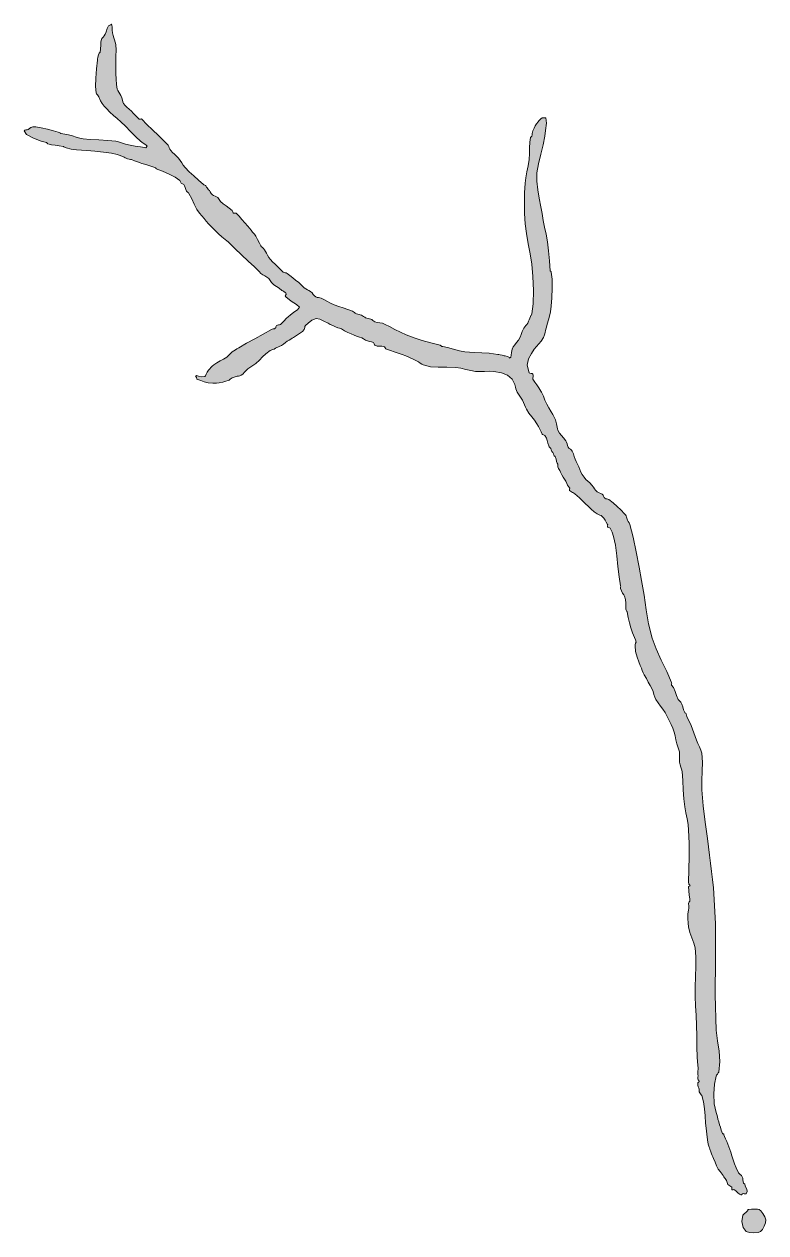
# Model space of a CAD drawing. Header units: inches. Extents: x -493 to 820, y -401 to 913.
# Drawn here: x 176.1 to 236.1, y -32.8 to 65.1 of the extents above; entities that cross this region are included whole.
import ezdxf

# ---------------------------------------------------------------- set-up
doc = ezdxf.new("R2010")
doc.units = ezdxf.units.IN
doc.header["$MEASUREMENT"] = 0
doc.layers.add('Layer 1', color=7, linetype='Continuous')

msp = doc.modelspace()

# ---------------------------------------------------------------- hatches: boundary and pattern name
at = {"layer": 'Layer 1', "true_color": 0xffffff}
for points in [[(183.096, 65.016), (183.122, 65.037), (183.154, 65.073), (183.183, 65.081), (183.202, 65.016), (183.218, 64.817), (183.236, 64.608), (183.265, 64.391), (183.308, 64.168), (183.362, 63.981), (183.424, 63.805), (183.481, 63.625), (183.52, 63.428), (183.544, 62.98), (183.535, 62.5), (183.518, 62.007), (183.52, 61.521), (183.532, 61.078), (183.544, 60.621), (183.57, 60.19), (183.625, 59.827), (183.678, 59.7), (183.761, 59.578), (183.856, 59.448), (183.943, 59.298), (184.011, 59.115), (184.061, 58.936), (184.104, 58.778), (184.154, 58.662), (184.278, 58.501), (184.425, 58.353), (184.594, 58.2), (184.79, 58.027), (184.942, 57.879), (185.099, 57.715), (185.26, 57.548), (185.425, 57.393), (185.469, 57.385), (185.533, 57.395), (185.596, 57.403), (185.637, 57.393), (186.031, 56.961), (186.495, 56.512), (186.979, 56.052), (187.437, 55.592), (187.513, 55.518), (187.594, 55.442), (187.676, 55.363), (187.754, 55.274), (187.811, 55.178), (187.854, 55.066), (187.901, 54.953), (187.966, 54.851), (188.12, 54.691), (188.284, 54.54), (188.448, 54.385), (188.602, 54.216), (188.733, 54.036), (188.857, 53.846), (188.986, 53.655), (189.131, 53.475), (189.471, 53.127), (189.843, 52.786), (190.23, 52.444), (190.613, 52.098), (190.655, 52.075), (190.724, 52.045), (190.791, 52.015), (190.825, 51.992), (190.874, 51.887), (190.916, 51.812), (190.965, 51.748), (191.037, 51.675), (191.098, 51.597), (191.17, 51.488), (191.254, 51.366), (191.354, 51.251), (191.441, 51.196), (191.556, 51.15), (191.676, 51.102), (191.778, 51.039), (191.836, 50.968), (191.884, 50.88), (191.932, 50.793), (191.99, 50.722), (192.228, 50.529), (192.458, 50.357), (192.692, 50.182), (192.943, 49.98), (192.968, 49.938), (192.997, 49.869), (193.024, 49.804), (193.049, 49.769), (193.096, 49.764), (193.158, 49.773), (193.218, 49.779), (193.26, 49.769), (193.501, 49.535), (193.738, 49.27), (193.975, 48.989), (194.213, 48.71), (194.349, 48.548), (194.474, 48.39), (194.601, 48.233), (194.743, 48.074), (194.858, 47.902), (194.999, 47.636), (195.144, 47.351), (195.272, 47.121), (195.323, 47.058), (195.379, 47.008), (195.434, 46.963), (195.484, 46.91), (195.561, 46.798), (195.638, 46.67), (195.717, 46.529), (195.801, 46.381), (195.92, 46.187), (196.046, 46.017), (196.208, 45.844), (196.437, 45.64), (196.597, 45.485), (196.746, 45.321), (196.899, 45.156), (197.072, 45.004), (197.144, 44.97), (197.226, 44.953), (197.311, 44.936), (197.39, 44.898), (197.618, 44.729), (197.844, 44.549), (198.082, 44.359), (198.343, 44.157), (198.451, 44.06), (198.551, 43.95), (198.652, 43.838), (198.766, 43.733), (198.897, 43.646), (199.029, 43.577), (199.163, 43.507), (199.295, 43.416), (199.409, 43.308), (199.51, 43.19), (199.61, 43.081), (199.719, 42.992), (199.822, 42.951), (199.926, 42.936), (200.033, 42.922), (200.143, 42.887), (200.355, 42.777), (200.62, 42.637), (200.911, 42.488), (201.201, 42.357), (201.568, 42.219), (201.937, 42.094), (202.308, 41.968), (202.684, 41.827), (202.758, 41.784), (202.833, 41.725), (202.913, 41.664), (203.001, 41.616), (203.112, 41.582), (203.211, 41.564), (203.312, 41.546), (203.425, 41.51), (203.497, 41.468), (203.588, 41.402), (203.677, 41.338), (203.743, 41.298), (203.853, 41.264), (203.952, 41.245), (204.052, 41.227), (204.166, 41.192), (204.237, 41.15), (204.329, 41.084), (204.42, 41.019), (204.484, 40.98), (204.68, 40.931), (204.889, 40.898), (205.106, 40.854), (205.331, 40.769), (205.688, 40.581), (206.113, 40.358), (206.571, 40.129), (207.025, 39.922), (207.671, 39.677), (208.333, 39.471), (209.028, 39.278), (209.778, 39.074), (209.817, 39.053), (209.859, 39.019), (209.914, 38.986), (209.989, 38.969), (210.384, 38.9), (210.854, 38.77), (211.342, 38.633), (211.79, 38.545), (212.538, 38.489), (213.161, 38.472), (213.76, 38.438), (214.437, 38.334), (214.521, 38.316), (214.65, 38.291), (214.805, 38.261), (214.966, 38.228), (215.052, 38.206), (215.238, 38.152), (215.395, 38.083), (215.39, 38.016), (215.494, 38.116), (215.534, 38.273), (215.555, 38.487), (215.601, 38.757), (215.686, 38.953), (215.816, 39.117), (215.971, 39.286), (216.131, 39.498), (216.246, 39.724), (216.326, 39.946), (216.414, 40.184), (216.554, 40.451), (216.632, 40.56), (216.72, 40.664), (216.803, 40.769), (216.872, 40.875), (216.937, 41.014), (216.989, 41.147), (217.035, 41.277), (217.083, 41.404), (217.106, 41.446), (217.134, 41.491), (217.164, 41.546), (217.189, 41.616), (217.306, 42.443), (217.327, 43.523), (217.279, 44.656), (217.189, 45.64), (217.062, 46.471), (216.905, 47.303), (216.758, 48.124), (216.66, 48.922), (216.615, 49.753), (216.602, 50.592), (216.618, 51.417), (216.66, 52.204), (216.716, 52.646), (216.804, 53.119), (216.9, 53.609), (216.978, 54.109), (217.012, 54.593), (217.021, 55.073), (217.035, 55.521), (217.083, 55.91), (217.098, 55.917), (217.131, 55.939), (217.167, 55.975), (217.189, 56.016), (217.215, 56.129), (217.234, 56.228), (217.258, 56.327), (217.295, 56.439), (217.38, 56.652), (217.472, 56.846), (217.582, 57.021), (217.719, 57.181), (217.779, 57.245), (217.855, 57.329), (217.943, 57.418), (218.037, 57.498), (218.323, 57.507), (218.378, 57.067), (218.315, 56.473), (218.248, 56.016), (218.122, 55.32), (217.925, 54.557), (217.731, 53.781), (217.613, 53.051), (217.605, 52.358), (217.675, 51.676), (217.794, 50.991), (217.931, 50.298), (218.026, 49.753), (218.117, 49.191), (218.221, 48.628), (218.354, 48.074), (218.478, 47.46), (218.562, 46.714), (218.622, 45.907), (218.672, 45.109), (218.687, 45.113), (218.721, 45.083), (218.757, 45.039), (218.778, 45.004), (218.849, 44.434), (218.857, 43.699), (218.826, 42.929), (218.778, 42.251), (218.708, 41.793), (218.593, 41.314), (218.464, 40.854), (218.354, 40.451), (218.317, 40.28), (218.28, 40.101), (218.227, 39.911), (218.143, 39.71), (217.961, 39.419), (217.763, 39.181), (217.57, 38.969), (217.401, 38.757), (217.167, 38.415), (216.938, 37.977), (216.835, 37.453), (216.978, 36.852), (217.04, 36.805), (217.137, 36.789), (217.234, 36.777), (217.295, 36.745), (217.314, 36.65), (217.298, 36.535), (217.28, 36.418), (217.295, 36.322), (217.441, 36.089), (217.608, 35.858), (217.778, 35.622), (217.931, 35.369), (217.985, 35.274), (218.044, 35.179), (218.099, 35.071), (218.143, 34.945), (218.252, 34.623), (218.406, 34.309), (218.586, 33.994), (218.778, 33.675), (218.905, 33.459), (219.012, 33.263), (219.106, 33.033), (219.201, 32.722), (219.228, 32.589), (219.248, 32.444), (219.272, 32.307), (219.307, 32.192), (219.439, 31.964), (219.599, 31.764), (219.772, 31.566), (219.942, 31.346), (220.004, 31.224), (220.05, 31.085), (220.095, 30.944), (220.154, 30.816), (220.23, 30.726), (220.321, 30.651), (220.407, 30.58), (220.472, 30.498), (220.563, 30.29), (220.641, 30.07), (220.713, 29.853), (220.79, 29.651), (220.842, 29.541), (220.895, 29.443), (220.948, 29.343), (221.001, 29.228), (221.087, 29.018), (221.179, 28.809), (221.288, 28.598), (221.425, 28.381), (221.57, 28.207), (221.723, 28.066), (221.886, 27.923), (222.06, 27.745), (222.193, 27.581), (222.279, 27.458), (222.362, 27.346), (222.483, 27.216), (222.553, 27.175), (222.662, 27.13), (222.788, 27.074), (222.907, 27.004), (222.965, 26.936), (223.013, 26.844), (223.061, 26.753), (223.119, 26.687), (223.198, 26.649), (223.281, 26.633), (223.362, 26.616), (223.437, 26.581), (223.782, 26.307), (224.099, 26.027), (224.402, 25.733), (224.707, 25.416), (224.782, 25.331), (224.834, 25.252), (224.875, 25.149), (224.919, 24.992), (224.955, 24.907), (225.012, 24.812), (225.075, 24.702), (225.13, 24.569), (225.401, 23.54), (225.652, 22.338), (225.88, 21.112), (226.083, 20.016), (226.285, 18.821), (226.456, 17.659), (226.652, 16.512), (226.931, 15.357), (227.256, 14.479), (227.681, 13.575), (228.127, 12.664), (228.519, 11.758), (228.521, 11.712), (228.513, 11.646), (228.509, 11.584), (228.519, 11.546), (228.66, 11.347), (228.791, 11.041), (228.917, 10.696), (229.048, 10.381), (229.091, 10.325), (229.153, 10.271), (229.215, 10.219), (229.26, 10.169), (229.342, 9.996), (229.412, 9.787), (229.486, 9.558), (229.578, 9.322), (229.599, 9.302), (229.629, 9.288), (229.66, 9.266), (229.684, 9.216), (229.759, 8.994), (229.864, 8.77), (229.985, 8.529), (230.107, 8.264), (230.215, 7.982), (230.317, 7.689), (230.42, 7.394), (230.53, 7.099), (230.652, 6.821), (230.779, 6.55), (230.888, 6.288), (230.954, 6.04), (231.009, 5.32), (230.992, 4.57), (230.956, 3.814), (230.954, 3.075), (231.059, 1.769), (231.226, 0.458), (231.417, -0.867), (231.589, -2.219), (231.667, -2.876), (231.752, -3.539), (231.834, -4.204), (231.907, -4.866), (232.066, -7.76), (232.065, -10.652), (232.039, -13.537), (232.119, -16.407), (232.223, -17.252), (232.361, -18.091), (232.431, -18.936), (232.331, -19.795), (232.292, -19.863), (232.223, -19.96), (232.153, -20.055), (232.119, -20.113), (232.001, -20.773), (231.932, -21.563), (231.956, -22.37), (232.119, -23.077), (232.17, -23.229), (232.218, -23.409), (232.27, -23.607), (232.331, -23.818), (232.402, -24.055), (232.463, -24.266), (232.538, -24.49), (232.648, -24.771), (232.672, -24.792), (232.706, -24.8), (232.738, -24.819), (232.754, -24.877), (232.793, -25.009), (232.881, -25.199), (232.985, -25.414), (233.072, -25.619), (233.157, -25.854), (233.232, -26.06), (233.306, -26.283), (233.389, -26.571), (233.487, -26.902), (233.598, -27.218), (233.738, -27.555), (233.918, -27.948), (233.98, -28.021), (234.074, -28.097), (234.169, -28.177), (234.236, -28.266), (234.273, -28.389), (234.29, -28.521), (234.306, -28.658), (234.342, -28.795), (234.365, -28.814), (234.399, -28.823), (234.432, -28.844), (234.448, -28.901), (234.504, -29.085), (234.596, -29.271), (234.641, -29.459), (234.554, -29.643), (234.493, -29.658), (234.401, -29.649), (234.306, -29.638), (234.236, -29.643), (234.218, -29.67), (234.211, -29.709), (234.19, -29.742), (234.13, -29.748), (234.005, -29.691), (233.871, -29.58), (233.733, -29.447), (233.601, -29.324), (233.556, -29.315), (233.494, -29.325), (233.432, -29.335), (233.389, -29.324), (233.379, -29.281), (233.389, -29.219), (233.399, -29.156), (233.389, -29.112), (233.316, -29.059), (233.225, -29.01), (233.136, -28.959), (233.072, -28.901), (233.034, -28.822), (233.016, -28.74), (232.999, -28.658), (232.966, -28.583), (232.913, -28.502), (232.863, -28.424), (232.811, -28.346), (232.754, -28.266), (232.684, -28.166), (232.615, -28.064), (232.537, -27.957), (232.437, -27.842), (232.291, -27.644), (232.163, -27.393), (232.039, -27.102), (231.907, -26.783), (231.849, -26.658), (231.796, -26.55), (231.746, -26.426), (231.695, -26.254), (231.674, -26.184), (231.646, -26.111), (231.617, -26.03), (231.589, -25.937), (231.568, -25.866), (231.541, -25.794), (231.511, -25.713), (231.483, -25.619), (231.422, -25.284), (231.362, -24.827), (231.311, -24.342), (231.271, -23.925), (231.229, -23.348), (231.182, -22.768), (231.1, -22.209), (230.954, -21.701), (230.91, -21.626), (230.849, -21.554), (230.788, -21.476), (230.742, -21.384), (230.736, -21.332), (230.741, -21.278), (230.747, -21.224), (230.742, -21.172), (230.71, -21.087), (230.669, -20.988), (230.639, -20.85), (230.636, -20.643), (230.656, -20.636), (230.696, -20.621), (230.734, -20.592), (230.742, -20.536), (230.714, -20.483), (230.669, -20.416), (230.633, -20.329), (230.636, -20.219), (230.659, -20.111), (230.659, -20.06), (230.647, -20.008), (230.636, -19.901), (230.633, -19.851), (230.63, -19.794), (230.63, -19.738), (230.636, -19.689), (230.669, -19.576), (230.678, -19.526), (230.667, -19.453), (230.636, -19.266), (230.577, -18.575), (230.558, -17.761), (230.551, -16.878), (230.53, -15.983), (230.496, -15.215), (230.461, -14.438), (230.435, -13.667), (230.425, -12.913), (230.444, -12.062), (230.475, -11.24), (230.481, -10.461), (230.425, -9.736), (230.322, -9.348), (230.16, -8.934), (229.999, -8.498), (229.895, -8.042), (229.861, -7.732), (229.836, -7.365), (229.841, -6.992), (229.895, -6.666), (229.921, -6.555), (229.917, -6.481), (229.902, -6.367), (229.895, -6.137), (229.912, -6.053), (229.948, -5.994), (229.984, -5.955), (230.001, -5.925), (229.984, -5.771), (229.944, -5.467), (229.906, -5.101), (229.895, -4.76), (229.921, -4.762), (229.973, -4.737), (230.013, -4.697), (230.001, -4.654), (229.955, -4.615), (229.922, -4.574), (229.902, -4.52), (229.895, -4.442), (229.903, -3.386), (229.926, -2.326), (229.934, -1.265), (229.895, -0.207), (229.848, 0.246), (229.773, 0.711), (229.68, 1.192), (229.578, 1.698), (229.493, 2.345), (229.453, 3.073), (229.421, 3.829), (229.366, 4.558), (229.327, 4.736), (229.265, 4.916), (229.2, 5.102), (229.154, 5.299), (229.144, 5.508), (229.156, 5.728), (229.167, 5.944), (229.154, 6.146), (229.113, 6.297), (229.054, 6.457), (228.991, 6.62), (228.942, 6.781), (228.871, 7.121), (228.809, 7.44), (228.734, 7.748), (228.625, 8.052), (228.48, 8.368), (228.326, 8.689), (228.162, 9.01), (227.989, 9.322), (227.81, 9.593), (227.613, 9.849), (227.419, 10.105), (227.248, 10.381), (227.158, 10.584), (227.083, 10.801), (227.012, 11.02), (226.931, 11.228), (226.783, 11.528), (226.632, 11.797), (226.472, 12.071), (226.295, 12.393), (226.217, 12.552), (226.143, 12.719), (226.066, 12.908), (225.978, 13.134), (225.859, 13.428), (225.717, 13.816), (225.6, 14.261), (225.554, 14.722), (225.57, 14.82), (225.604, 14.936), (225.64, 15.023), (225.66, 15.04), (225.604, 15.216), (225.517, 15.4), (225.423, 15.59), (225.342, 15.781), (225.217, 16.177), (225.108, 16.587), (225.01, 17.018), (224.919, 17.475), (224.9, 17.509), (224.865, 17.555), (224.831, 17.613), (224.813, 17.687), (224.809, 17.915), (224.803, 18.199), (224.775, 18.491), (224.707, 18.745), (224.642, 18.863), (224.554, 19.005), (224.463, 19.175), (224.389, 19.381), (224.384, 19.433), (224.389, 19.486), (224.394, 19.541), (224.389, 19.593), (224.263, 20.312), (224.176, 21.148), (224.09, 22.027), (223.966, 22.875), (223.899, 23.228), (223.818, 23.592), (223.705, 23.943), (223.542, 24.251), (223.5, 24.278), (223.432, 24.306), (223.366, 24.332), (223.331, 24.357), (223.325, 24.406), (223.333, 24.465), (223.341, 24.521), (223.331, 24.569), (223.228, 24.74), (223.125, 24.91), (223.019, 25.068), (222.907, 25.204), (222.808, 25.284), (222.711, 25.326), (222.607, 25.36), (222.483, 25.416), (222.253, 25.577), (222.017, 25.791), (221.776, 26.028), (221.531, 26.263), (221.306, 26.469), (221.074, 26.684), (220.832, 26.899), (220.578, 27.11), (220.5, 27.162), (220.414, 27.211), (220.33, 27.263), (220.26, 27.322), (220.251, 27.365), (220.261, 27.43), (220.271, 27.493), (220.26, 27.533), (220.168, 27.626), (220.102, 27.732), (220.035, 27.872), (219.942, 28.062), (219.844, 28.229), (219.732, 28.398), (219.62, 28.586), (219.519, 28.805), (219.465, 28.927), (219.417, 29.011), (219.366, 29.098), (219.307, 29.228), (219.305, 29.273), (219.312, 29.339), (219.317, 29.402), (219.307, 29.439), (219.249, 29.528), (219.211, 29.666), (219.169, 29.85), (219.095, 30.074), (219.072, 30.095), (219.038, 30.103), (219.006, 30.123), (218.989, 30.181), (218.959, 30.283), (218.898, 30.378), (218.83, 30.479), (218.778, 30.604), (218.73, 30.726), (218.671, 30.797), (218.613, 30.852), (218.566, 30.922), (218.491, 31.146), (218.443, 31.357), (218.377, 31.562), (218.248, 31.769), (218.206, 31.794), (218.138, 31.822), (218.071, 31.851), (218.037, 31.875), (217.951, 32.068), (217.855, 32.28), (217.744, 32.501), (217.613, 32.722), (217.414, 32.997), (217.193, 33.277), (216.97, 33.571), (216.766, 33.887), (216.683, 34.058), (216.61, 34.244), (216.536, 34.438), (216.448, 34.628), (216.347, 34.794), (216.233, 34.95), (216.121, 35.104), (216.025, 35.263), (215.959, 35.405), (215.916, 35.533), (215.875, 35.684), (215.813, 35.898), (215.597, 36.326), (215.243, 36.639), (214.751, 36.846), (214.119, 36.957), (213.745, 36.972), (213.363, 36.96), (212.989, 36.948), (212.637, 36.957), (212.252, 37.017), (211.852, 37.111), (211.447, 37.209), (211.048, 37.274), (210.31, 37.305), (209.629, 37.296), (208.996, 37.329), (208.401, 37.486), (208.298, 37.543), (208.172, 37.627), (208.029, 37.72), (207.872, 37.804), (207.584, 37.939), (207.297, 38.075), (207.006, 38.208), (206.707, 38.334), (206.39, 38.447), (206.07, 38.548), (205.751, 38.647), (205.437, 38.757), (205.386, 38.797), (205.325, 38.866), (205.267, 38.934), (205.225, 38.969), (205.05, 38.993), (204.863, 38.992), (204.672, 39.006), (204.484, 39.074), (204.455, 39.115), (204.429, 39.184), (204.404, 39.25), (204.378, 39.286), (204.224, 39.341), (204.07, 39.381), (203.911, 39.426), (203.743, 39.498), (203.579, 39.59), (203.436, 39.667), (203.261, 39.74), (203.001, 39.815), (202.819, 39.882), (202.573, 39.992), (202.304, 40.12), (202.048, 40.239), (201.962, 40.289), (201.885, 40.344), (201.783, 40.398), (201.625, 40.451), (201.506, 40.495), (201.307, 40.58), (201.082, 40.681), (200.884, 40.769), (200.798, 40.817), (200.72, 40.872), (200.618, 40.928), (200.46, 40.98), (200.362, 41.016), (200.252, 41.067), (200.142, 41.13), (200.037, 41.192), (199.732, 41.237), (199.402, 41.099), (199.098, 40.875), (198.872, 40.663), (198.831, 40.592), (198.816, 40.51), (198.803, 40.425), (198.766, 40.346), (198.624, 40.202), (198.405, 40.03), (198.156, 39.857), (197.919, 39.71), (197.801, 39.64), (197.681, 39.566), (197.547, 39.485), (197.39, 39.393), (197.267, 39.302), (197.111, 39.174), (196.936, 39.049), (196.754, 38.969), (196.632, 38.93), (196.548, 38.885), (196.461, 38.829), (196.331, 38.757), (196.243, 38.724), (196.164, 38.707), (196.09, 38.688), (196.013, 38.651), (195.674, 38.392), (195.402, 38.131), (195.146, 37.865), (194.849, 37.592), (194.701, 37.483), (194.54, 37.381), (194.375, 37.278), (194.213, 37.169), (194.07, 37.037), (193.938, 36.885), (193.812, 36.743), (193.684, 36.64), (193.577, 36.598), (193.463, 36.574), (193.353, 36.558), (193.26, 36.533), (193.189, 36.509), (193.113, 36.486), (193.03, 36.461), (192.943, 36.428), (192.87, 36.385), (192.78, 36.32), (192.692, 36.257), (192.625, 36.216), (192.442, 36.155), (192.175, 36.092), (191.896, 36.037), (191.672, 36.004), (191.37, 36), (191.014, 36.036), (190.669, 36.109), (190.401, 36.216), (190.338, 36.238), (190.242, 36.263), (190.147, 36.29), (190.084, 36.322), (190.081, 36.357), (190.043, 36.454), (190, 36.539), (189.978, 36.533), (190.052, 36.63), (190.229, 36.583), (190.465, 36.511), (190.719, 36.533), (190.779, 36.603), (190.847, 36.736), (190.931, 36.9), (191.037, 37.062), (191.133, 37.176), (191.229, 37.277), (191.334, 37.377), (191.46, 37.486), (191.706, 37.66), (191.974, 37.809), (192.249, 37.956), (192.519, 38.122), (192.622, 38.213), (192.725, 38.328), (192.831, 38.445), (192.943, 38.545), (193.074, 38.633), (193.203, 38.708), (193.334, 38.782), (193.472, 38.863), (194.108, 39.231), (194.784, 39.593), (195.466, 39.96), (196.119, 40.346), (196.189, 40.373), (196.275, 40.393), (196.363, 40.415), (196.437, 40.451), (196.468, 40.496), (196.491, 40.559), (196.512, 40.62), (196.542, 40.663), (196.621, 40.7), (196.704, 40.717), (196.786, 40.733), (196.86, 40.769), (196.996, 40.894), (197.14, 41.053), (197.303, 41.229), (197.496, 41.404), (197.638, 41.521), (197.812, 41.66), (198.014, 41.803), (198.237, 41.934), (198.395, 42.15), (198.158, 42.384), (197.723, 42.657), (197.284, 42.992), (197.241, 43.07), (197.272, 43.123), (197.31, 43.19), (197.284, 43.31), (197.229, 43.36), (197.134, 43.417), (197.035, 43.474), (196.966, 43.521), (196.742, 43.708), (196.531, 43.839), (196.326, 43.97), (196.119, 44.157), (196.065, 44.231), (196.016, 44.317), (195.964, 44.403), (195.907, 44.475), (195.757, 44.59), (195.587, 44.69), (195.419, 44.789), (195.272, 44.898), (195.13, 45.037), (195.001, 45.173), (194.876, 45.304), (194.743, 45.428), (194.232, 45.886), (193.702, 46.39), (193.163, 46.915), (192.625, 47.439), (192.503, 47.544), (192.368, 47.646), (192.229, 47.75), (192.096, 47.863), (191.83, 48.113), (191.557, 48.379), (191.288, 48.65), (191.037, 48.922), (190.85, 49.138), (190.675, 49.342), (190.496, 49.548), (190.296, 49.769), (190.079, 50.084), (189.873, 50.5), (189.667, 50.948), (189.449, 51.356), (189.403, 51.409), (189.34, 51.465), (189.279, 51.519), (189.237, 51.568), (189.181, 51.695), (189.133, 51.842), (189.085, 51.983), (189.025, 52.098), (188.987, 52.122), (188.924, 52.147), (188.858, 52.174), (188.813, 52.204), (188.785, 52.252), (188.762, 52.312), (188.738, 52.371), (188.708, 52.416), (188.334, 52.679), (187.843, 52.931), (187.307, 53.163), (186.802, 53.368), (186.783, 53.388), (186.769, 53.418), (186.744, 53.451), (186.696, 53.475), (186.448, 53.545), (186.208, 53.623), (185.946, 53.706), (185.637, 53.792), (185.489, 53.841), (185.273, 53.924), (185.028, 54.02), (184.79, 54.109), (184.703, 54.133), (184.594, 54.152), (184.478, 54.178), (184.366, 54.216), (184.281, 54.264), (184.203, 54.318), (184.101, 54.375), (183.943, 54.428), (183.873, 54.449), (183.8, 54.477), (183.719, 54.506), (183.625, 54.533), (183.168, 54.624), (182.521, 54.723), (181.817, 54.806), (181.19, 54.851), (180.76, 54.869), (180.333, 54.905), (179.911, 54.967), (179.496, 55.062), (179.425, 55.09), (179.364, 55.123), (179.316, 55.153), (179.284, 55.169), (178.951, 55.23), (178.621, 55.272), (178.305, 55.315), (178.014, 55.381), (178.001, 55.396), (177.982, 55.429), (177.952, 55.463), (177.908, 55.486), (177.483, 55.612), (176.854, 55.844), (176.302, 56.136), (176.107, 56.439), (176.156, 56.492), (176.242, 56.512), (176.341, 56.522), (176.425, 56.545), (176.529, 56.62), (176.644, 56.703), (176.808, 56.76), (177.061, 56.757), (177.479, 56.683), (177.991, 56.572), (178.488, 56.448), (178.86, 56.333), (178.928, 56.304), (178.987, 56.271), (179.036, 56.245), (179.072, 56.228), (179.238, 56.187), (179.395, 56.168), (179.549, 56.153), (179.708, 56.121), (180.017, 56.03), (180.324, 55.938), (180.613, 55.857), (180.872, 55.804), (181.445, 55.749), (182.146, 55.712), (182.871, 55.668), (183.52, 55.592), (183.74, 55.539), (183.995, 55.46), (184.303, 55.368), (184.684, 55.274), (185.094, 55.2), (185.516, 55.138), (185.839, 55.09), (185.955, 55.062), (186.052, 55.194), (185.952, 55.316), (185.747, 55.444), (185.531, 55.592), (185.137, 55.963), (184.714, 56.401), (184.303, 56.832), (183.943, 57.181), (183.637, 57.442), (183.338, 57.695), (183.051, 57.955), (182.778, 58.239), (182.59, 58.451), (182.429, 58.65), (182.284, 58.882), (182.143, 59.192), (182.098, 59.27), (182.029, 59.364), (181.964, 59.452), (181.931, 59.51), (181.883, 60.027), (181.901, 60.713), (181.96, 61.458), (182.037, 62.156), (182.051, 62.282), (182.066, 62.388), (182.092, 62.51), (182.143, 62.687), (182.167, 62.729), (182.202, 62.762), (182.234, 62.783), (182.249, 62.792), (182.286, 63.084), (182.301, 63.375), (182.316, 63.639), (182.354, 63.851), (182.404, 63.93), (182.492, 64.033), (182.591, 64.15), (182.672, 64.274), (182.737, 64.468), (182.813, 64.72), (182.924, 64.934)], [(234.66, -31.019), (234.682, -30.995), (234.691, -30.964), (234.711, -30.934), (234.766, -30.913), (234.977, -30.892), (235.236, -30.886), (235.472, -30.894), (235.613, -30.913), (235.733, -31.023), (235.906, -31.251), (236.065, -31.521), (236.142, -31.76), (236.112, -31.992), (236.014, -32.272), (235.874, -32.534), (235.719, -32.713), (235.515, -32.78), (235.183, -32.813), (234.828, -32.796), (234.554, -32.713), (234.3, -32.39), (234.193, -31.898), (234.293, -31.39)]]:
    msp.add_hatch(color=7, dxfattribs=at).paths.add_polyline_path(points)

# ---------------------------------------------------------------- linework, layer by layer
at = {"layer": 'Layer 1', "lineweight": 0}
for points in [[(183.096, 65.016), (183.122, 65.037), (183.154, 65.073), (183.183, 65.081), (183.202, 65.016), (183.218, 64.817), (183.236, 64.608), (183.265, 64.391), (183.308, 64.168), (183.362, 63.981), (183.424, 63.805), (183.481, 63.625), (183.52, 63.428), (183.544, 62.98), (183.535, 62.5), (183.518, 62.007), (183.52, 61.521), (183.532, 61.078), (183.544, 60.621), (183.57, 60.19), (183.625, 59.827), (183.678, 59.7), (183.761, 59.578), (183.856, 59.448), (183.943, 59.298), (184.011, 59.115), (184.061, 58.936), (184.104, 58.778), (184.154, 58.662), (184.278, 58.501), (184.425, 58.353), (184.594, 58.2), (184.79, 58.027), (184.942, 57.879), (185.099, 57.715), (185.26, 57.548), (185.425, 57.393), (185.469, 57.385), (185.533, 57.395), (185.596, 57.403), (185.637, 57.393), (186.031, 56.961), (186.495, 56.512), (186.979, 56.052), (187.437, 55.592), (187.513, 55.518), (187.594, 55.442), (187.676, 55.363), (187.754, 55.274), (187.811, 55.178), (187.854, 55.066), (187.901, 54.953), (187.966, 54.851), (188.12, 54.691), (188.284, 54.54), (188.448, 54.385), (188.602, 54.216), (188.733, 54.036), (188.857, 53.846), (188.986, 53.655), (189.131, 53.475), (189.471, 53.127), (189.843, 52.786), (190.23, 52.444), (190.613, 52.098), (190.655, 52.075), (190.724, 52.045), (190.791, 52.015), (190.825, 51.992), (190.874, 51.887), (190.916, 51.812), (190.965, 51.748), (191.037, 51.675), (191.098, 51.597), (191.17, 51.488), (191.254, 51.366), (191.354, 51.251), (191.441, 51.196), (191.556, 51.15), (191.676, 51.102), (191.778, 51.039), (191.836, 50.968), (191.884, 50.88), (191.932, 50.793), (191.99, 50.722), (192.228, 50.529), (192.458, 50.357), (192.692, 50.182), (192.943, 49.98), (192.968, 49.938), (192.997, 49.869), (193.024, 49.804), (193.049, 49.769), (193.096, 49.764), (193.158, 49.773), (193.218, 49.779), (193.26, 49.769), (193.501, 49.535), (193.738, 49.27), (193.975, 48.989), (194.213, 48.71), (194.349, 48.548), (194.474, 48.39), (194.601, 48.233), (194.743, 48.074), (194.858, 47.902), (194.999, 47.636), (195.144, 47.351), (195.272, 47.121), (195.323, 47.058), (195.379, 47.008), (195.434, 46.963), (195.484, 46.91), (195.561, 46.798), (195.638, 46.67), (195.717, 46.529), (195.801, 46.381), (195.92, 46.187), (196.046, 46.017), (196.208, 45.844), (196.437, 45.64), (196.597, 45.485), (196.746, 45.321), (196.899, 45.156), (197.072, 45.004), (197.144, 44.97), (197.226, 44.953), (197.311, 44.936), (197.39, 44.898), (197.618, 44.729), (197.844, 44.549), (198.082, 44.359), (198.343, 44.157), (198.451, 44.06), (198.551, 43.95), (198.652, 43.838), (198.766, 43.733), (198.897, 43.646), (199.029, 43.577), (199.163, 43.507), (199.295, 43.416), (199.409, 43.308), (199.51, 43.19), (199.61, 43.081), (199.719, 42.992), (199.822, 42.951), (199.926, 42.936), (200.033, 42.922), (200.143, 42.887), (200.355, 42.777), (200.62, 42.637), (200.911, 42.488), (201.201, 42.357), (201.568, 42.219), (201.937, 42.094), (202.308, 41.968), (202.684, 41.827), (202.758, 41.784), (202.833, 41.725), (202.913, 41.664), (203.001, 41.616), (203.112, 41.582), (203.211, 41.564), (203.312, 41.546), (203.425, 41.51), (203.497, 41.468), (203.588, 41.402), (203.677, 41.338), (203.743, 41.298), (203.853, 41.264), (203.952, 41.245), (204.052, 41.227), (204.166, 41.192), (204.237, 41.15), (204.329, 41.084), (204.42, 41.019), (204.484, 40.98), (204.68, 40.931), (204.889, 40.898), (205.106, 40.854), (205.331, 40.769), (205.688, 40.581), (206.113, 40.358), (206.571, 40.129), (207.025, 39.922), (207.671, 39.677), (208.333, 39.471), (209.028, 39.278), (209.778, 39.074), (209.817, 39.053), (209.859, 39.019), (209.914, 38.986), (209.989, 38.969), (210.384, 38.9), (210.854, 38.77), (211.342, 38.633), (211.79, 38.545), (212.538, 38.489), (213.161, 38.472), (213.76, 38.438), (214.437, 38.334), (214.521, 38.316), (214.65, 38.291), (214.805, 38.261), (214.966, 38.228), (215.052, 38.206), (215.238, 38.152), (215.395, 38.083), (215.39, 38.016), (215.494, 38.116), (215.534, 38.273), (215.555, 38.487), (215.601, 38.757), (215.686, 38.953), (215.816, 39.117), (215.971, 39.286), (216.131, 39.498), (216.246, 39.724), (216.326, 39.946), (216.414, 40.184), (216.554, 40.451), (216.632, 40.56), (216.72, 40.664), (216.803, 40.769), (216.872, 40.875), (216.937, 41.014), (216.989, 41.147), (217.035, 41.277), (217.083, 41.404), (217.106, 41.446), (217.134, 41.491), (217.164, 41.546), (217.189, 41.616), (217.306, 42.443), (217.327, 43.523), (217.279, 44.656), (217.189, 45.64), (217.062, 46.471), (216.905, 47.303), (216.758, 48.124), (216.66, 48.922), (216.615, 49.753), (216.602, 50.592), (216.618, 51.417), (216.66, 52.204), (216.716, 52.646), (216.804, 53.119), (216.9, 53.609), (216.978, 54.109), (217.012, 54.593), (217.021, 55.073), (217.035, 55.521), (217.083, 55.91), (217.098, 55.917), (217.131, 55.939), (217.167, 55.975), (217.189, 56.016), (217.215, 56.129), (217.234, 56.228), (217.258, 56.327), (217.295, 56.439), (217.38, 56.652), (217.472, 56.846), (217.582, 57.021), (217.719, 57.181), (217.779, 57.245), (217.855, 57.329), (217.943, 57.418), (218.037, 57.498), (218.323, 57.507), (218.378, 57.067), (218.315, 56.473), (218.248, 56.016), (218.122, 55.32), (217.925, 54.557), (217.731, 53.781), (217.613, 53.051), (217.605, 52.358), (217.675, 51.676), (217.794, 50.991), (217.931, 50.298), (218.026, 49.753), (218.117, 49.191), (218.221, 48.628), (218.354, 48.074), (218.478, 47.46), (218.562, 46.714), (218.622, 45.907), (218.672, 45.109), (218.687, 45.113), (218.721, 45.083), (218.757, 45.039), (218.778, 45.004), (218.849, 44.434), (218.857, 43.699), (218.826, 42.929), (218.778, 42.251), (218.708, 41.793), (218.593, 41.314), (218.464, 40.854), (218.354, 40.451), (218.317, 40.28), (218.28, 40.101), (218.227, 39.911), (218.143, 39.71), (217.961, 39.419), (217.763, 39.181), (217.57, 38.969), (217.401, 38.757), (217.167, 38.415), (216.938, 37.977), (216.835, 37.453), (216.978, 36.852), (217.04, 36.805), (217.137, 36.789), (217.234, 36.777), (217.295, 36.745), (217.314, 36.65), (217.298, 36.535), (217.28, 36.418), (217.295, 36.322), (217.441, 36.089), (217.608, 35.858), (217.778, 35.622), (217.931, 35.369), (217.985, 35.274), (218.044, 35.179), (218.099, 35.071), (218.143, 34.945), (218.252, 34.623), (218.406, 34.309), (218.586, 33.994), (218.778, 33.675), (218.905, 33.459), (219.012, 33.263), (219.106, 33.033), (219.201, 32.722), (219.228, 32.589), (219.248, 32.444), (219.272, 32.307), (219.307, 32.192), (219.439, 31.964), (219.599, 31.764), (219.772, 31.566), (219.942, 31.346), (220.004, 31.224), (220.05, 31.085), (220.095, 30.944), (220.154, 30.816), (220.23, 30.726), (220.321, 30.651), (220.407, 30.58), (220.472, 30.498), (220.563, 30.29), (220.641, 30.07), (220.713, 29.853), (220.79, 29.651), (220.842, 29.541), (220.895, 29.443), (220.948, 29.343), (221.001, 29.228), (221.087, 29.018), (221.179, 28.809), (221.288, 28.598), (221.425, 28.381), (221.57, 28.207), (221.723, 28.066), (221.886, 27.923), (222.06, 27.745), (222.193, 27.581), (222.279, 27.458), (222.362, 27.346), (222.483, 27.216), (222.553, 27.175), (222.662, 27.13), (222.788, 27.074), (222.907, 27.004), (222.965, 26.936), (223.013, 26.844), (223.061, 26.753), (223.119, 26.687), (223.198, 26.649), (223.281, 26.633), (223.362, 26.616), (223.437, 26.581), (223.782, 26.307), (224.099, 26.027), (224.402, 25.733), (224.707, 25.416), (224.782, 25.331), (224.834, 25.252), (224.875, 25.149), (224.919, 24.992), (224.955, 24.907), (225.012, 24.812), (225.075, 24.702), (225.13, 24.569), (225.401, 23.54), (225.652, 22.338), (225.88, 21.112), (226.083, 20.016), (226.285, 18.821), (226.456, 17.659), (226.652, 16.512), (226.931, 15.357), (227.256, 14.479), (227.681, 13.575), (228.127, 12.664), (228.519, 11.758), (228.521, 11.712), (228.513, 11.646), (228.509, 11.584), (228.519, 11.546), (228.66, 11.347), (228.791, 11.041), (228.917, 10.696), (229.048, 10.381), (229.091, 10.325), (229.153, 10.271), (229.215, 10.219), (229.26, 10.169), (229.342, 9.996), (229.412, 9.787), (229.486, 9.558), (229.578, 9.322), (229.599, 9.302), (229.629, 9.288), (229.66, 9.266), (229.684, 9.216), (229.759, 8.994), (229.864, 8.77), (229.985, 8.529), (230.107, 8.264), (230.215, 7.982), (230.317, 7.689), (230.42, 7.394), (230.53, 7.099), (230.652, 6.821), (230.779, 6.55), (230.888, 6.288), (230.954, 6.04), (231.009, 5.32), (230.992, 4.57), (230.956, 3.814), (230.954, 3.075), (231.059, 1.769), (231.226, 0.458), (231.417, -0.867), (231.589, -2.219), (231.667, -2.876), (231.752, -3.539), (231.834, -4.204), (231.907, -4.866), (232.066, -7.76), (232.065, -10.652), (232.039, -13.537), (232.119, -16.407), (232.223, -17.252), (232.361, -18.091), (232.431, -18.936), (232.331, -19.795), (232.292, -19.863), (232.223, -19.96), (232.153, -20.055), (232.119, -20.113), (232.001, -20.773), (231.932, -21.563), (231.956, -22.37), (232.119, -23.077), (232.17, -23.229), (232.218, -23.409), (232.27, -23.607), (232.331, -23.818), (232.402, -24.055), (232.463, -24.266), (232.538, -24.49), (232.648, -24.771), (232.672, -24.792), (232.706, -24.8), (232.738, -24.819), (232.754, -24.877), (232.793, -25.009), (232.881, -25.199), (232.985, -25.414), (233.072, -25.619), (233.157, -25.854), (233.232, -26.06), (233.306, -26.283), (233.389, -26.571), (233.487, -26.902), (233.598, -27.218), (233.738, -27.555), (233.918, -27.948), (233.98, -28.021), (234.074, -28.097), (234.169, -28.177), (234.236, -28.266), (234.273, -28.389), (234.29, -28.521), (234.306, -28.658), (234.342, -28.795), (234.365, -28.814), (234.399, -28.823), (234.432, -28.844), (234.448, -28.901), (234.504, -29.085), (234.596, -29.271), (234.641, -29.459), (234.554, -29.643), (234.493, -29.658), (234.401, -29.649), (234.306, -29.638), (234.236, -29.643), (234.218, -29.67), (234.211, -29.709), (234.19, -29.742), (234.13, -29.748), (234.005, -29.691), (233.871, -29.58), (233.733, -29.447), (233.601, -29.324), (233.556, -29.315), (233.494, -29.325), (233.432, -29.335), (233.389, -29.324), (233.379, -29.281), (233.389, -29.219), (233.399, -29.156), (233.389, -29.112), (233.316, -29.059), (233.225, -29.01), (233.136, -28.959), (233.072, -28.901), (233.034, -28.822), (233.016, -28.74), (232.999, -28.658), (232.966, -28.583), (232.913, -28.502), (232.863, -28.424), (232.811, -28.346), (232.754, -28.266), (232.684, -28.166), (232.615, -28.064), (232.537, -27.957), (232.437, -27.842), (232.291, -27.644), (232.163, -27.393), (232.039, -27.102), (231.907, -26.783), (231.849, -26.658), (231.796, -26.55), (231.746, -26.426), (231.695, -26.254), (231.674, -26.184), (231.646, -26.111), (231.617, -26.03), (231.589, -25.937), (231.568, -25.866), (231.541, -25.794), (231.511, -25.713), (231.483, -25.619), (231.422, -25.284), (231.362, -24.827), (231.311, -24.342), (231.271, -23.925), (231.229, -23.348), (231.182, -22.768), (231.1, -22.209), (230.954, -21.701), (230.91, -21.626), (230.849, -21.554), (230.788, -21.476), (230.742, -21.384), (230.736, -21.332), (230.741, -21.278), (230.747, -21.224), (230.742, -21.172), (230.71, -21.087), (230.669, -20.988), (230.639, -20.85), (230.636, -20.643), (230.656, -20.636), (230.696, -20.621), (230.734, -20.592), (230.742, -20.536), (230.714, -20.483), (230.669, -20.416), (230.633, -20.329), (230.636, -20.219), (230.659, -20.111), (230.659, -20.06), (230.647, -20.008), (230.636, -19.901), (230.633, -19.851), (230.63, -19.794), (230.63, -19.738), (230.636, -19.689), (230.669, -19.576), (230.678, -19.526), (230.667, -19.453), (230.636, -19.266), (230.577, -18.575), (230.558, -17.761), (230.551, -16.878), (230.53, -15.983), (230.496, -15.215), (230.461, -14.438), (230.435, -13.667), (230.425, -12.913), (230.444, -12.062), (230.475, -11.24), (230.481, -10.461), (230.425, -9.736), (230.322, -9.348), (230.16, -8.934), (229.999, -8.498), (229.895, -8.042), (229.861, -7.732), (229.836, -7.365), (229.841, -6.992), (229.895, -6.666), (229.921, -6.555), (229.917, -6.481), (229.902, -6.367), (229.895, -6.137), (229.912, -6.053), (229.948, -5.994), (229.984, -5.955), (230.001, -5.925), (229.984, -5.771), (229.944, -5.467), (229.906, -5.101), (229.895, -4.76), (229.921, -4.762), (229.973, -4.737), (230.013, -4.697), (230.001, -4.654), (229.955, -4.615), (229.922, -4.574), (229.902, -4.52), (229.895, -4.442), (229.903, -3.386), (229.926, -2.326), (229.934, -1.265), (229.895, -0.207), (229.848, 0.246), (229.773, 0.711), (229.68, 1.192), (229.578, 1.698), (229.493, 2.345), (229.453, 3.073), (229.421, 3.829), (229.366, 4.558), (229.327, 4.736), (229.265, 4.916), (229.2, 5.102), (229.154, 5.299), (229.144, 5.508), (229.156, 5.728), (229.167, 5.944), (229.154, 6.146), (229.113, 6.297), (229.054, 6.457), (228.991, 6.62), (228.942, 6.781), (228.871, 7.121), (228.809, 7.44), (228.734, 7.748), (228.625, 8.052), (228.48, 8.368), (228.326, 8.689), (228.162, 9.01), (227.989, 9.322), (227.81, 9.593), (227.613, 9.849), (227.419, 10.105), (227.248, 10.381), (227.158, 10.584), (227.083, 10.801), (227.012, 11.02), (226.931, 11.228), (226.783, 11.528), (226.632, 11.797), (226.472, 12.071), (226.295, 12.393), (226.217, 12.552), (226.143, 12.719), (226.066, 12.908), (225.978, 13.134), (225.859, 13.428), (225.717, 13.816), (225.6, 14.261), (225.554, 14.722), (225.57, 14.82), (225.604, 14.936), (225.64, 15.023), (225.66, 15.04), (225.604, 15.216), (225.517, 15.4), (225.423, 15.59), (225.342, 15.781), (225.217, 16.177), (225.108, 16.587), (225.01, 17.018), (224.919, 17.475), (224.9, 17.509), (224.865, 17.555), (224.831, 17.613), (224.813, 17.687), (224.809, 17.915), (224.803, 18.199), (224.775, 18.491), (224.707, 18.745), (224.642, 18.863), (224.554, 19.005), (224.463, 19.175), (224.389, 19.381), (224.384, 19.433), (224.389, 19.486), (224.394, 19.541), (224.389, 19.593), (224.263, 20.312), (224.176, 21.148), (224.09, 22.027), (223.966, 22.875), (223.899, 23.228), (223.818, 23.592), (223.705, 23.943), (223.542, 24.251), (223.5, 24.278), (223.432, 24.306), (223.366, 24.332), (223.331, 24.357), (223.325, 24.406), (223.333, 24.465), (223.341, 24.521), (223.331, 24.569), (223.228, 24.74), (223.125, 24.91), (223.019, 25.068), (222.907, 25.204), (222.808, 25.284), (222.711, 25.326), (222.607, 25.36), (222.483, 25.416), (222.253, 25.577), (222.017, 25.791), (221.776, 26.028), (221.531, 26.263), (221.306, 26.469), (221.074, 26.684), (220.832, 26.899), (220.578, 27.11), (220.5, 27.162), (220.414, 27.211), (220.33, 27.263), (220.26, 27.322), (220.251, 27.365), (220.261, 27.43), (220.271, 27.493), (220.26, 27.533), (220.168, 27.626), (220.102, 27.732), (220.035, 27.872), (219.942, 28.062), (219.844, 28.229), (219.732, 28.398), (219.62, 28.586), (219.519, 28.805), (219.465, 28.927), (219.417, 29.011), (219.366, 29.098), (219.307, 29.228), (219.305, 29.273), (219.312, 29.339), (219.317, 29.402), (219.307, 29.439), (219.249, 29.528), (219.211, 29.666), (219.169, 29.85), (219.095, 30.074), (219.072, 30.095), (219.038, 30.103), (219.006, 30.123), (218.989, 30.181), (218.959, 30.283), (218.898, 30.378), (218.83, 30.479), (218.778, 30.604), (218.73, 30.726), (218.671, 30.797), (218.613, 30.852), (218.566, 30.922), (218.491, 31.146), (218.443, 31.357), (218.377, 31.562), (218.248, 31.769), (218.206, 31.794), (218.138, 31.822), (218.071, 31.851), (218.037, 31.875), (217.951, 32.068), (217.855, 32.28), (217.744, 32.501), (217.613, 32.722), (217.414, 32.997), (217.193, 33.277), (216.97, 33.571), (216.766, 33.887), (216.683, 34.058), (216.61, 34.244), (216.536, 34.438), (216.448, 34.628), (216.347, 34.794), (216.233, 34.95), (216.121, 35.104), (216.025, 35.263), (215.959, 35.405), (215.916, 35.533), (215.875, 35.684), (215.813, 35.898), (215.597, 36.326), (215.243, 36.639), (214.751, 36.846), (214.119, 36.957), (213.745, 36.972), (213.363, 36.96), (212.989, 36.948), (212.637, 36.957), (212.252, 37.017), (211.852, 37.111), (211.447, 37.209), (211.048, 37.274), (210.31, 37.305), (209.629, 37.296), (208.996, 37.329), (208.401, 37.486), (208.298, 37.543), (208.172, 37.627), (208.029, 37.72), (207.872, 37.804), (207.584, 37.939), (207.297, 38.075), (207.006, 38.208), (206.707, 38.334), (206.39, 38.447), (206.07, 38.548), (205.751, 38.647), (205.437, 38.757), (205.386, 38.797), (205.325, 38.866), (205.267, 38.934), (205.225, 38.969), (205.05, 38.993), (204.863, 38.992), (204.672, 39.006), (204.484, 39.074), (204.455, 39.115), (204.429, 39.184), (204.404, 39.25), (204.378, 39.286), (204.224, 39.341), (204.07, 39.381), (203.911, 39.426), (203.743, 39.498), (203.579, 39.59), (203.436, 39.667), (203.261, 39.74), (203.001, 39.815), (202.819, 39.882), (202.573, 39.992), (202.304, 40.12), (202.048, 40.239), (201.962, 40.289), (201.885, 40.344), (201.783, 40.398), (201.625, 40.451), (201.506, 40.495), (201.307, 40.58), (201.082, 40.681), (200.884, 40.769), (200.798, 40.817), (200.72, 40.872), (200.618, 40.928), (200.46, 40.98), (200.362, 41.016), (200.252, 41.067), (200.142, 41.13), (200.037, 41.192), (199.732, 41.237), (199.402, 41.099), (199.098, 40.875), (198.872, 40.663), (198.831, 40.592), (198.816, 40.51), (198.803, 40.425), (198.766, 40.346), (198.624, 40.202), (198.405, 40.03), (198.156, 39.857), (197.919, 39.71), (197.801, 39.64), (197.681, 39.566), (197.547, 39.485), (197.39, 39.393), (197.267, 39.302), (197.111, 39.174), (196.936, 39.049), (196.754, 38.969), (196.632, 38.93), (196.548, 38.885), (196.461, 38.829), (196.331, 38.757), (196.243, 38.724), (196.164, 38.707), (196.09, 38.688), (196.013, 38.651), (195.674, 38.392), (195.402, 38.131), (195.146, 37.865), (194.849, 37.592), (194.701, 37.483), (194.54, 37.381), (194.375, 37.278), (194.213, 37.169), (194.07, 37.037), (193.938, 36.885), (193.812, 36.743), (193.684, 36.64), (193.577, 36.598), (193.463, 36.574), (193.353, 36.558), (193.26, 36.533), (193.189, 36.509), (193.113, 36.486), (193.03, 36.461), (192.943, 36.428), (192.87, 36.385), (192.78, 36.32), (192.692, 36.257), (192.625, 36.216), (192.442, 36.155), (192.175, 36.092), (191.896, 36.037), (191.672, 36.004), (191.37, 36), (191.014, 36.036), (190.669, 36.109), (190.401, 36.216), (190.338, 36.238), (190.242, 36.263), (190.147, 36.29), (190.084, 36.322), (190.081, 36.357), (190.043, 36.454), (190, 36.539), (189.978, 36.533), (190.052, 36.63), (190.229, 36.583), (190.465, 36.511), (190.719, 36.533), (190.779, 36.603), (190.847, 36.736), (190.931, 36.9), (191.037, 37.062), (191.133, 37.176), (191.229, 37.277), (191.334, 37.377), (191.46, 37.486), (191.706, 37.66), (191.974, 37.809), (192.249, 37.956), (192.519, 38.122), (192.622, 38.213), (192.725, 38.328), (192.831, 38.445), (192.943, 38.545), (193.074, 38.633), (193.203, 38.708), (193.334, 38.782), (193.472, 38.863), (194.108, 39.231), (194.784, 39.593), (195.466, 39.96), (196.119, 40.346), (196.189, 40.373), (196.275, 40.393), (196.363, 40.415), (196.437, 40.451), (196.468, 40.496), (196.491, 40.559), (196.512, 40.62), (196.542, 40.663), (196.621, 40.7), (196.704, 40.717), (196.786, 40.733), (196.86, 40.769), (196.996, 40.894), (197.14, 41.053), (197.303, 41.229), (197.496, 41.404), (197.638, 41.521), (197.812, 41.66), (198.014, 41.803), (198.237, 41.934), (198.395, 42.15), (198.158, 42.384), (197.723, 42.657), (197.284, 42.992), (197.241, 43.07), (197.272, 43.123), (197.31, 43.19), (197.284, 43.31), (197.229, 43.36), (197.134, 43.417), (197.035, 43.474), (196.966, 43.521), (196.742, 43.708), (196.531, 43.839), (196.326, 43.97), (196.119, 44.157), (196.065, 44.231), (196.016, 44.317), (195.964, 44.403), (195.907, 44.475), (195.757, 44.59), (195.587, 44.69), (195.419, 44.789), (195.272, 44.898), (195.13, 45.037), (195.001, 45.173), (194.876, 45.304), (194.743, 45.428), (194.232, 45.886), (193.702, 46.39), (193.163, 46.915), (192.625, 47.439), (192.503, 47.544), (192.368, 47.646), (192.229, 47.75), (192.096, 47.863), (191.83, 48.113), (191.557, 48.379), (191.288, 48.65), (191.037, 48.922), (190.85, 49.138), (190.675, 49.342), (190.496, 49.548), (190.296, 49.769), (190.079, 50.084), (189.873, 50.5), (189.667, 50.948), (189.449, 51.356), (189.403, 51.409), (189.34, 51.465), (189.279, 51.519), (189.237, 51.568), (189.181, 51.695), (189.133, 51.842), (189.085, 51.983), (189.025, 52.098), (188.987, 52.122), (188.924, 52.147), (188.858, 52.174), (188.813, 52.204), (188.785, 52.252), (188.762, 52.312), (188.738, 52.371), (188.708, 52.416), (188.334, 52.679), (187.843, 52.931), (187.307, 53.163), (186.802, 53.368), (186.783, 53.388), (186.769, 53.418), (186.744, 53.451), (186.696, 53.475), (186.448, 53.545), (186.208, 53.623), (185.946, 53.706), (185.637, 53.792), (185.489, 53.841), (185.273, 53.924), (185.028, 54.02), (184.79, 54.109), (184.703, 54.133), (184.594, 54.152), (184.478, 54.178), (184.366, 54.216), (184.281, 54.264), (184.203, 54.318), (184.101, 54.375), (183.943, 54.428), (183.873, 54.449), (183.8, 54.477), (183.719, 54.506), (183.625, 54.533), (183.168, 54.624), (182.521, 54.723), (181.817, 54.806), (181.19, 54.851), (180.76, 54.869), (180.333, 54.905), (179.911, 54.967), (179.496, 55.062), (179.425, 55.09), (179.364, 55.123), (179.316, 55.153), (179.284, 55.169), (178.951, 55.23), (178.621, 55.272), (178.305, 55.315), (178.014, 55.381), (178.001, 55.396), (177.982, 55.429), (177.952, 55.463), (177.908, 55.486), (177.483, 55.612), (176.854, 55.844), (176.302, 56.136), (176.107, 56.439), (176.156, 56.492), (176.242, 56.512), (176.341, 56.522), (176.425, 56.545), (176.529, 56.62), (176.644, 56.703), (176.808, 56.76), (177.061, 56.757), (177.479, 56.683), (177.991, 56.572), (178.488, 56.448), (178.86, 56.333), (178.928, 56.304), (178.987, 56.271), (179.036, 56.245), (179.072, 56.228), (179.238, 56.187), (179.395, 56.168), (179.549, 56.153), (179.708, 56.121), (180.017, 56.03), (180.324, 55.938), (180.613, 55.857), (180.872, 55.804), (181.445, 55.749), (182.146, 55.712), (182.871, 55.668), (183.52, 55.592), (183.74, 55.539), (183.995, 55.46), (184.303, 55.368), (184.684, 55.274), (185.094, 55.2), (185.516, 55.138), (185.839, 55.09), (185.955, 55.062), (186.052, 55.194), (185.952, 55.316), (185.747, 55.444), (185.531, 55.592), (185.137, 55.963), (184.714, 56.401), (184.303, 56.832), (183.943, 57.181), (183.637, 57.442), (183.338, 57.695), (183.051, 57.955), (182.778, 58.239), (182.59, 58.451), (182.429, 58.65), (182.284, 58.882), (182.143, 59.192), (182.098, 59.27), (182.029, 59.364), (181.964, 59.452), (181.931, 59.51), (181.883, 60.027), (181.901, 60.713), (181.96, 61.458), (182.037, 62.156), (182.051, 62.282), (182.066, 62.388), (182.092, 62.51), (182.143, 62.687), (182.167, 62.729), (182.202, 62.762), (182.234, 62.783), (182.249, 62.792), (182.286, 63.084), (182.301, 63.375), (182.316, 63.639), (182.354, 63.851), (182.404, 63.93), (182.492, 64.033), (182.591, 64.15), (182.672, 64.274), (182.737, 64.468), (182.813, 64.72), (182.924, 64.934), (183.096, 65.016), (183.096, 65.016)], [(234.66, -31.019), (234.682, -30.995), (234.691, -30.964), (234.711, -30.934), (234.766, -30.913), (234.977, -30.892), (235.236, -30.886), (235.472, -30.894), (235.613, -30.913), (235.733, -31.023), (235.906, -31.251), (236.065, -31.521), (236.142, -31.76), (236.112, -31.992), (236.014, -32.272), (235.874, -32.534), (235.719, -32.713), (235.515, -32.78), (235.183, -32.813), (234.828, -32.796), (234.554, -32.713), (234.3, -32.39), (234.193, -31.898), (234.293, -31.39), (234.66, -31.019), (234.66, -31.019)]]:
    msp.add_lwpolyline(points, dxfattribs=at)

doc.saveas('drawing.dxf')
